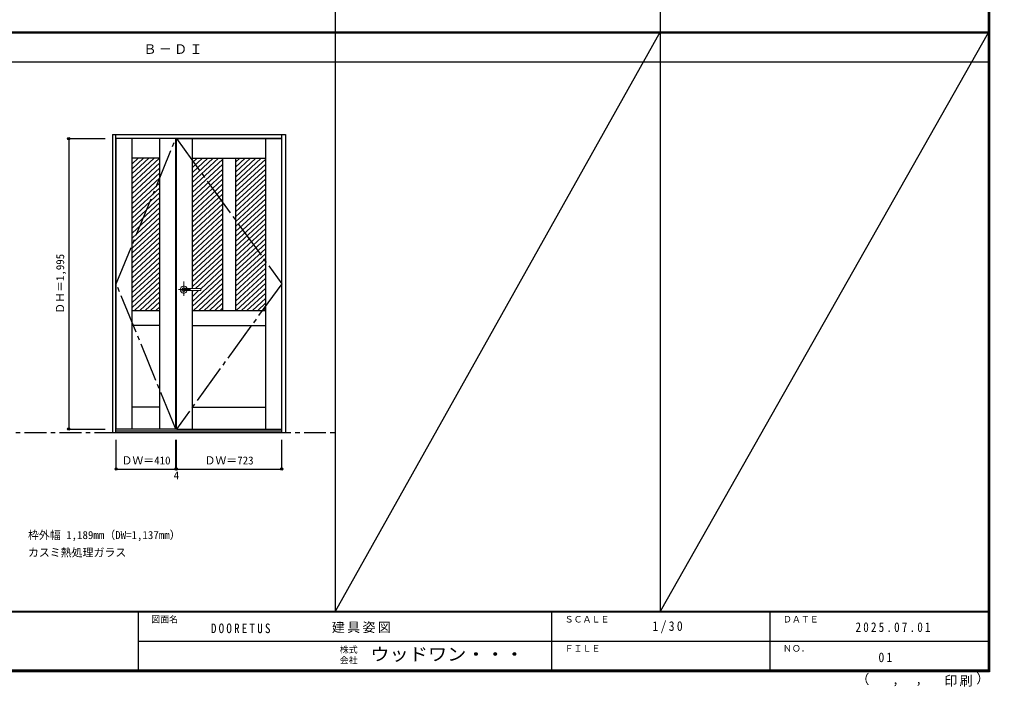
# Model space of a CAD drawing. Units: millimetres, scale not verified. Extents: x -6000 to 5700, y -4307 to 4260.
# Drawn here: x -966 to 5700, y -4307 to 276 of the extents above; entities that cross this region are included whole.
import ezdxf
from ezdxf.enums import TextEntityAlignment as Align

# ---------------------------------------------------------------- set-up
doc = ezdxf.new("R2010")
doc.units = ezdxf.units.MM
doc.header["$LTSCALE"] = 30
doc.header["$PDMODE"] = 32
doc.header["$PDSIZE"] = 15
doc.linetypes.add('CHAIN1', pattern=[8, 5, -1, 1, -1])
doc.linetypes.add('CHAIN2', pattern=[12, 9, -1, 1, -1])
for name, color, linetype in [('0-0_補助線', 7, 'Continuous'), ('0-1_通り芯', 7, 'CHAIN1'), ('0-2_扉', 7, 'Continuous'), ('0-4_枠', 3, 'Continuous'), ('0-7', 7, 'CHAIN2'), ('0-A_文字', 7, 'Continuous'), ('0-B_寸法', 7, 'Continuous'), ('F-1_枠', 6, 'Continuous'), ('F-A_文字', 7, 'Continuous')]:
    doc.layers.add(name, color=color, linetype=linetype)
doc.layers.add('0-5_レバー', color=7, linetype='Continuous', lineweight=18)
doc.layers.add('0-C_ハッチ', color=4, linetype='Continuous', lineweight=18)
doc.styles.add('ＭＳ ゴシック', font='')
doc.styles.get('ＭＳ ゴシック').set_extended_font_data('MS Gothic')

msp = doc.modelspace()

# ---------------------------------------------------------------- linework, layer by layer
at = {"layer": '0-0_補助線'}
msp.add_line((-20.99, -860.5), (-20.8, -860.5), dxfattribs=at)
at = {"layer": '0-1_通り芯'}
msp.add_line((-5490, -2562.5), (1204.8, -2562.5), dxfattribs=at)
at = {"layer": '0-2_扉'}
for p, q in [((-300.8, -2537.5), (-300.8, -542.5)), ((-190.8, -2537.5), (-190.8, -542.5)), ((-0.8, -2537.5), (-0.8, -542.5)), ((113.2, -2537.5), (113.2, -542.5)), ((113.2, -542.5), (836.2, -542.5)), ((223.2, -1573), (223.2, -542.5)), ((726.2, -2537.5), (726.2, -542.5)), ((836.2, -2537.5), (836.2, -542.5)), ((-0.8, -677.5), (-190.8, -677.5)), ((223.2, -677.5), (726.2, -677.5)), ((429.7, -677.5), (429.7, -1722.5)), ((519.7, -677.5), (519.7, -1722.5)), ((223.2, -2537.5), (223.2, -1587)), ((-190.8, -1722.5), (-0.8, -1722.5)), ((223.2, -1722.5), (726.2, -1722.5)), ((-0.8, -1827.5), (-190.8, -1827.5)), ((223.2, -1827.5), (726.2, -1827.5)), ((-0.8, -2387.5), (-190.8, -2387.5)), ((223.2, -2387.5), (726.2, -2387.5)), ((109.2, -2537.5), (-300.8, -2537.5)), ((113.2, -2537.5), (836.2, -2537.5))]:
    msp.add_line(p, q, dxfattribs=at)
msp.add_lwpolyline([(109.2, -2537.5), (109.2, -542.5), (-300.8, -542.5)], dxfattribs=at)
at = {"layer": '0-4_枠'}
for p, q in [((-326.8, -515.5), (-326.8, -2562.5)), ((-326.8, -515.5), (862.2, -515.5)), ((-302.8, -2562.5), (-302.8, -515.5)), ((838.2, -2562.5), (838.2, -515.5)), ((862.2, -515.5), (862.2, -2562.5)), ((-302.8, -539.5), (838.2, -539.5)), ((-326.8, -2562.5), (862.2, -2562.5)), ((-302.8, -2550.5), (838.2, -2550.5))]:
    msp.add_line(p, q, dxfattribs=at)
at = {"layer": '0-5_レバー', "color": 4, "linetype": 'CHAIN1'}
for p, q in [((163.7, -1523.54), (163.7, -1623.39)), ((163.7, -1523.54), (163.7, -1623.39)), ((210.5, -1580), (127.48, -1580)), ((210.5, -1580), (127.48, -1580))]:
    msp.add_line(p, q, dxfattribs=at)
at = {"layer": '0-5_レバー', "color": 4}
msp.add_line((229, -1587), (223.2, -1592.37), dxfattribs=at)
at = {"layer": '0-5_レバー'}
for q in [(280.7, -1574.51), (280.7, -1574.51), (280.7, -1585.5), (280.7, -1585.5)]:
    msp.add_line((280.7, -1580), q, dxfattribs=at)
for points in [[(173.66, -1573.01), (172.89, -1572.22), (170.92, -1570.85), (168.67, -1569.84), (166.24, -1569.21), (163.7, -1569), (161.16, -1569.21), (158.72, -1569.84), (156.48, -1570.85), (154.51, -1572.22), (152.89, -1573.89), (151.69, -1575.79), (150.95, -1577.85), (150.7, -1580), (150.95, -1582.15), (151.69, -1584.21), (152.89, -1586.11), (154.51, -1587.78), (156.48, -1589.15), (158.72, -1590.16), (161.16, -1590.79), (163.7, -1591), (166.24, -1590.79), (168.67, -1590.16), (170.92, -1589.15), (172.89, -1587.78), (173.66, -1586.99)], [(173.66, -1573.01), (172.89, -1572.22), (170.92, -1570.85), (168.67, -1569.84), (166.24, -1569.21), (163.7, -1569), (161.16, -1569.21), (158.72, -1569.84), (156.48, -1570.85), (154.51, -1572.22), (152.89, -1573.89), (151.69, -1575.79), (150.95, -1577.85), (150.7, -1580), (150.95, -1582.15), (151.69, -1584.21), (152.89, -1586.11), (154.51, -1587.78), (156.48, -1589.15), (158.72, -1590.16), (161.16, -1590.79), (163.7, -1591), (166.24, -1590.79), (168.67, -1590.16), (170.92, -1589.15), (172.89, -1587.78), (173.66, -1586.99)], [(279.2, -1573), (269.47, -1573), (259.29, -1573), (249.69, -1573), (240.7, -1573), (232.29, -1573), (224.48, -1573), (217.66, -1573), (211.36, -1573), (205.59, -1573), (200.35, -1573), (195.56, -1573), (190.9, -1573), (186.7, -1573), (182.95, -1573), (180.95, -1573), (179.1, -1573), (177.09, -1573.01), (174.68, -1573.01), (173.19, -1573.01), (171.65, -1573.01), (170.13, -1573.01), (169.03, -1573.01), (168.57, -1573.01), (168.57, -1573.02)], [(279.2, -1573), (269.47, -1573), (259.29, -1573), (249.69, -1573), (240.7, -1573), (232.29, -1573), (224.48, -1573), (217.66, -1573), (211.36, -1573), (205.59, -1573), (200.35, -1573), (195.56, -1573), (190.9, -1573), (186.7, -1573), (182.95, -1573), (180.95, -1573), (179.1, -1573), (177.09, -1573.01), (174.68, -1573.01), (173.19, -1573.01), (171.65, -1573.01), (170.13, -1573.01), (169.03, -1573.01), (168.57, -1573.01), (168.57, -1573.02)], [(168.72, -1586.99), (168.85, -1586.99), (169.29, -1586.99), (170.01, -1586.99), (171.03, -1586.99), (172.29, -1586.99), (173.64, -1586.99), (176.5, -1586.99), (179.48, -1587), (182.5, -1587), (185.54, -1587), (188.61, -1587), (191.69, -1587), (195.69, -1587), (200.1, -1587), (205.07, -1587), (210.6, -1587), (216.69, -1587), (223.34, -1587), (230.55, -1587), (239.14, -1587), (248.4, -1587), (258.34, -1587), (268.95, -1587), (279.2, -1587)], [(168.72, -1586.99), (168.85, -1586.99), (169.29, -1586.99), (170.01, -1586.99), (171.03, -1586.99), (172.29, -1586.99), (173.64, -1586.99), (176.5, -1586.99), (179.48, -1587), (182.5, -1587), (185.54, -1587), (188.61, -1587), (191.69, -1587), (195.69, -1587), (200.1, -1587), (205.07, -1587), (210.6, -1587), (216.69, -1587), (223.34, -1587), (230.55, -1587), (239.14, -1587), (248.4, -1587), (258.34, -1587), (268.95, -1587), (279.2, -1587)], [(279.2, -1573), (270.12, -1573), (269.72, -1573)], [(279.2, -1573), (270.12, -1573), (269.72, -1573)]]:
    msp.add_lwpolyline(points, dxfattribs=at)
for centre, radius, start, end in [((163.7, -1580), 24.55, 16.59952, 343.36736), ((163.7, -1580), 24.55, 16.59952, 343.36736), ((279.2, -1574.5), 1.5, 0.00847, 89.9163), ((279.2, -1574.5), 1.5, 360, 90.17419), ((279.2, -1574.5), 1.5, 0.00847, 89.9163), ((279.2, -1574.5), 1.5, 360, 90.17419), ((279.2, -1585.5), 1.5, 270.16419, 0), ((279.2, -1585.5), 1.5, 269.91059, 359.99153), ((279.2, -1585.5), 1.5, 270.16419, 0), ((279.2, -1585.5), 1.5, 269.91059, 359.99153)]:
    msp.add_arc(centre, radius, start, end, dxfattribs=at)
at = {"layer": '0-7'}
for p, q in [((-300.8, -1540), (109.2, -542.5)), ((113.2, -542.5), (836.2, -1540)), ((109.2, -2537.5), (-300.8, -1540)), ((836.2, -1540), (113.2, -2537.5))]:
    msp.add_line(p, q, dxfattribs=at)
at = {"layer": '0-B_寸法', "color": 4}
for p, q in [((-626.8, -542.5), (-626.8, -2537.5)), ((-626.8, -542.5), (-376.8, -542.5)), ((-626.8, -2537.5), (-376.8, -2537.5)), ((-300.8, -2812.5), (-300.8, -2612.5)), ((109.2, -2812.5), (109.2, -2612.5)), ((836.2, -2812.5), (836.2, -2612.5)), ((113.2, -2812.5), (836.2, -2812.5))]:
    msp.add_line(p, q, dxfattribs=at)
msp.add_lwpolyline([(-300.8, -2812.5), (109.2, -2812.5), (113.2, -2812.5), (113.2, -2612.5)], dxfattribs=at)
at = {"layer": '0-B_寸法'}
for p in [(-626.8, -542.5), (-626.8, -2537.5), (-300.8, -2812.5), (109.2, -2812.5), (113.2, -2812.5), (836.2, -2812.5)]:
    msp.add_point(p, dxfattribs=at)
at = {"layer": '0-C_ハッチ'}
for p, q in [((-150.22, -677.5), (-190.8, -715.08)), ((-3.03, -677.5), (-190.8, -851.36)), ((-39.83, -677.5), (-190.8, -817.29)), ((-76.62, -677.5), (-190.8, -783.22)), ((-113.42, -677.5), (-190.8, -749.15)), ((-0.8, -709.51), (-190.8, -885.43)), ((291.34, -677.5), (223.2, -740.6)), ((328.14, -677.5), (223.2, -774.67)), ((364.94, -677.5), (223.2, -808.74)), ((401.73, -677.5), (223.2, -842.81)), ((254.55, -677.5), (223.2, -706.53)), ((429.7, -685.68), (223.2, -876.88)), ((429.7, -719.75), (223.2, -910.95)), ((548.92, -677.5), (519.7, -704.56)), ((585.72, -677.5), (519.7, -738.63)), ((622.51, -677.5), (519.7, -772.7)), ((659.31, -677.5), (519.7, -806.77)), ((696.11, -677.5), (519.7, -840.84)), ((726.2, -683.71), (519.7, -874.91)), ((726.2, -717.78), (519.7, -908.98)), ((-0.8, -743.58), (-190.8, -919.5)), ((-0.8, -777.65), (-190.8, -953.57)), ((429.7, -753.82), (223.2, -945.02)), ((429.7, -787.89), (223.2, -979.09)), ((726.2, -751.85), (519.7, -943.05)), ((726.2, -785.92), (519.7, -977.13)), ((-0.8, -811.72), (-190.8, -987.65)), ((-0.8, -845.79), (-190.8, -1021.72)), ((429.7, -821.96), (223.2, -1013.16)), ((429.7, -856.03), (223.2, -1047.24)), ((726.2, -819.99), (519.7, -1011.2)), ((726.2, -854.06), (519.7, -1045.27)), ((-0.8, -879.86), (-190.8, -1055.79)), ((-0.8, -913.93), (-190.8, -1089.86)), ((429.7, -890.1), (223.2, -1081.31)), ((429.7, -924.17), (223.2, -1115.38)), ((726.2, -888.13), (519.7, -1079.34)), ((726.2, -922.21), (519.7, -1113.41)), ((-0.8, -948), (-190.8, -1123.93)), ((-0.8, -982.07), (-190.8, -1158)), ((429.7, -958.25), (223.2, -1149.45)), ((429.7, -992.32), (223.2, -1183.52)), ((726.2, -956.28), (519.7, -1147.48)), ((726.2, -990.35), (519.7, -1181.55)), ((-0.8, -1016.15), (-190.8, -1192.07)), ((-0.8, -1050.22), (-190.8, -1226.14)), ((429.7, -1026.39), (223.2, -1217.59)), ((429.7, -1060.46), (223.2, -1251.66)), ((726.2, -1024.42), (519.7, -1215.62)), ((726.2, -1058.49), (519.7, -1249.69)), ((-0.8, -1084.29), (-190.8, -1260.21)), ((-0.8, -1118.36), (-190.8, -1294.29)), ((429.7, -1094.53), (223.2, -1285.73)), ((429.7, -1128.6), (223.2, -1319.8)), ((726.2, -1092.56), (519.7, -1283.76)), ((726.2, -1126.63), (519.7, -1317.84)), ((-0.8, -1152.43), (-190.8, -1328.36)), ((-0.8, -1186.5), (-190.8, -1362.43)), ((429.7, -1162.67), (223.2, -1353.88)), ((429.7, -1196.74), (223.2, -1387.95)), ((726.2, -1160.7), (519.7, -1351.91)), ((726.2, -1194.77), (519.7, -1385.98)), ((-0.8, -1220.57), (-190.8, -1396.5)), ((-0.8, -1254.64), (-190.8, -1430.57)), ((429.7, -1230.81), (223.2, -1422.02)), ((429.7, -1264.88), (223.2, -1456.09)), ((726.2, -1228.85), (519.7, -1420.05)), ((726.2, -1262.92), (519.7, -1454.12)), ((-0.8, -1288.71), (-190.8, -1464.64)), ((-0.8, -1322.79), (-190.8, -1498.71)), ((429.7, -1298.96), (223.2, -1490.16)), ((429.7, -1333.03), (223.2, -1524.23)), ((726.2, -1296.99), (519.7, -1488.19)), ((726.2, -1331.06), (519.7, -1522.26)), ((-0.8, -1356.86), (-190.8, -1532.78)), ((-0.8, -1390.93), (-190.8, -1566.85)), ((429.7, -1367.1), (223.2, -1558.3)), ((726.2, -1365.13), (519.7, -1556.33)), ((726.2, -1399.2), (519.7, -1590.4)), ((-0.8, -1425), (-190.8, -1600.92)), ((-0.8, -1459.07), (-190.8, -1635)), ((429.7, -1401.17), (244.12, -1573)), ((429.7, -1435.24), (280.35, -1573.53)), ((726.2, -1433.27), (519.7, -1624.48)), ((-0.8, -1493.14), (-190.8, -1669.07)), ((-0.8, -1527.21), (-190.8, -1703.14)), ((429.7, -1469.31), (223.2, -1660.51)), ((429.7, -1503.38), (223.2, -1694.59)), ((726.2, -1467.34), (519.7, -1658.55)), ((726.2, -1501.41), (519.7, -1692.62)), ((-0.8, -1561.28), (-174.91, -1722.5)), ((-0.8, -1595.35), (-138.12, -1722.5)), ((265.8, -1587), (223.2, -1626.44)), ((429.7, -1537.45), (229.85, -1722.5)), ((429.7, -1571.52), (266.65, -1722.5)), ((726.2, -1535.48), (524.22, -1722.5)), ((726.2, -1569.56), (561.02, -1722.5)), ((-0.8, -1629.42), (-101.32, -1722.5)), ((-0.8, -1663.5), (-64.52, -1722.5)), ((429.7, -1605.6), (303.44, -1722.5)), ((429.7, -1639.67), (340.24, -1722.5)), ((726.2, -1603.63), (597.82, -1722.5)), ((726.2, -1637.7), (634.61, -1722.5)), ((-0.8, -1697.57), (-27.73, -1722.5)), ((429.7, -1673.74), (377.04, -1722.5)), ((429.7, -1707.81), (413.83, -1722.5)), ((726.2, -1671.77), (671.41, -1722.5)), ((726.2, -1705.84), (708.21, -1722.5))]:
    msp.add_line(p, q, dxfattribs=at)
at = {"layer": 'F-1_枠'}
for p, q in [((1204.8, 4175), (1204.8, -3790)), ((3436.4, 4175), (3436.4, -3790)), ((5690, 4175), (5690, -4205)), ((5695, 4175), (5695, -4205)), ((5700, 4175), (5700, -4205)), ((-6000, 190.5), (5700, 190.5)), ((-6000, 187.5), (5700, 187.5)), ((-6000, 184.5), (5700, 184.5)), ((-6000, -15.5), (5700, -15.5)), ((5700, -3790), (-6000, -3790)), ((5700, -3795), (-6000, -3795)), ((-150, -3795), (-150, -4195)), ((2690, -3795), (2690, -4195)), ((4190, -3795), (4190, -4195)), ((-150, -3995), (5690, -3995.01)), ((5700, -4195), (-6000, -4195)), ((5700, -4200), (-6000, -4200)), ((5700, -4205), (-6000, -4205))]:
    msp.add_line(p, q, dxfattribs=at)
at = {"layer": 'F-A_文字'}
for p, q in [((3436.4, 190.5), (1204.8, -3790)), ((5690, 184.5), (3436.4, -3790))]:
    msp.add_line(p, q, dxfattribs=at)

# ---------------------------------------------------------------- texts
at = {"layer": '0-A_文字', "style": 'ＭＳ ゴシック'}
for s, p in [('枠外幅 1,189mm（DW=1,137mm）', (-906.8, -3310)), ('カスミ熱処理ガラス', (-906.8, -3430))]:
    msp.add_text(s, height=54.99, dxfattribs=at).set_placement(p, align=Align.BOTTOM_LEFT)
at = {"layer": '0-A_文字', "insert": (-113.5, 39.5), "char_height": 65.98, "attachment_point": 7, "style": 'ＭＳ ゴシック'}
msp.add_mtext('\\T1.17;Ｂ－ＤＩ', dxfattribs=at)
at = {"layer": '0-B_寸法', "style": 'ＭＳ ゴシック'}
msp.add_text('ＤＨ＝1,995', height=54.99, rotation=90, dxfattribs=at).set_placement((-641.8, -1746.25), align=Align.BOTTOM_LEFT)
for s, p in [('ＤＷ＝410', (-264.55, -2797.5)), ('ＤＷ＝723', (305.95, -2797.5)), ('4', (94.45, -2899.89))]:
    msp.add_text(s, height=54.99, dxfattribs=at).set_placement(p, align=Align.BOTTOM_LEFT)
at = {"layer": 'F-A_文字', "style": 'ＭＳ ゴシック'}
for s, height, p in [('図面名', 43.99, (-60, -3880)), ('ＳＣＡＬＥ', 43.99, (2780, -3880)), ('ＤＡＴＥ', 43.99, (4280, -3880)), ('株式', 43.99, (1235, -4089)), ('ＦＩＬＥ', 43.99, (2780, -4080)), ('ＮＯ．', 43.99, (4280, -4080)), ('会社', 43.99, (1235, -4161)), ('（', 65.98, (4784.03, -4308.31)), ('）', 65.98, (5608.4, -4304.13)), (',', 65.98, (5031.28, -4308.31)), (',', 65.98, (5190.2, -4305.53))]:
    msp.add_text(s, height=height, dxfattribs=at).set_placement(p, align=Align.BOTTOM_LEFT)
at = {"layer": 'F-A_文字', "style": 'ＭＳ ゴシック', "width": 1.1}
msp.add_text('ウッドワン・・・', height=87.98, dxfattribs=at).set_placement((1445, -4155), align=Align.BOTTOM_LEFT)
at = {"layer": 'F-A_文字', "char_height": 65.98, "attachment_point": 7, "style": 'ＭＳ ゴシック'}
for s, insert in [('\\T1.17;建具姿図', (1180.42, -3940)), ('\\T1.38;\\W0.9;1/30', (3383.75, -3940)), ('\\T1.39;\\W0.85;DOORETUS', (350, -3940.79)), ('\\T1.39;\\W0.85;2025.07.01', (4778.75, -3932.5)), ('\\T1.36;\\W0.9;01', (4936.25, -4140)), ('\\T1.17;印刷', (5388.15, -4306.92))]:
    msp.add_mtext(s, dxfattribs=dict(at, insert=insert))

doc.saveas('drawing.dxf')
